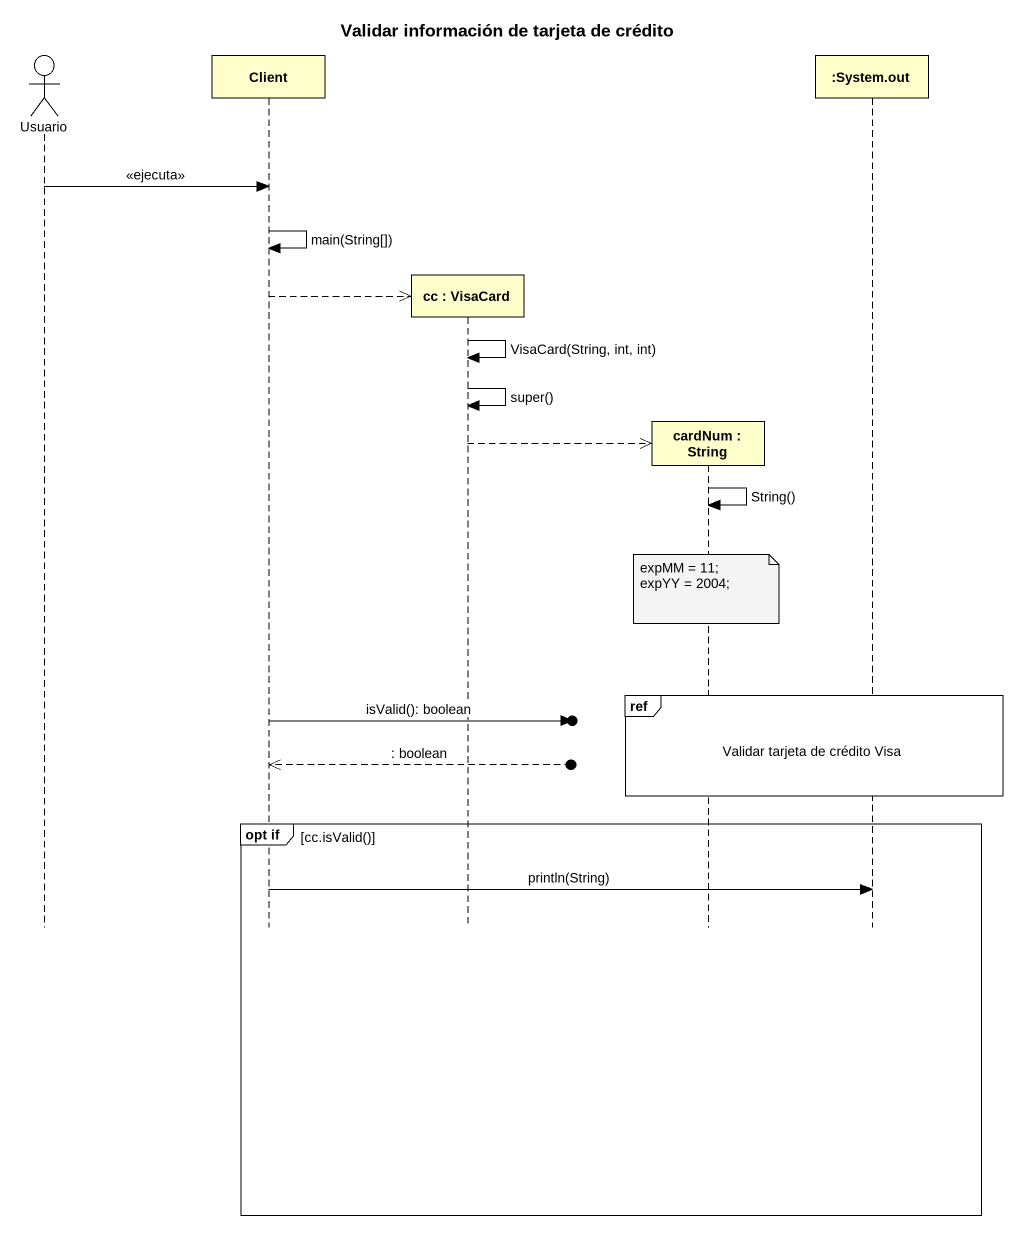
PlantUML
@startuml
title Validar información de tarjeta de crédito
hide footbox
actor Usuario
participant Client
participant "cc : VisaCard" as cc
participant "cardNum : String" as cardNum
participant ":System.out" as System_out

Usuario -> Client : <<ejecuta>>
Client -> Client : main(String[])
Client -->> cc **
cc -> cc : VisaCard(String, int, int)
cc -> cc : super()
cc -->> cardNum **
cardNum -> cardNum : String()
note over cardNum
  expMM = 11;
  expYY = 2004;
end note
ref over cardNum, System_out : Validar tarjeta de crédito Visa
Client ->o] : isValid(): boolean
Client <<--o] : : boolean
group opt if [cc.isValid()]
  Client -> System_out : println(String)
end
@enduml
